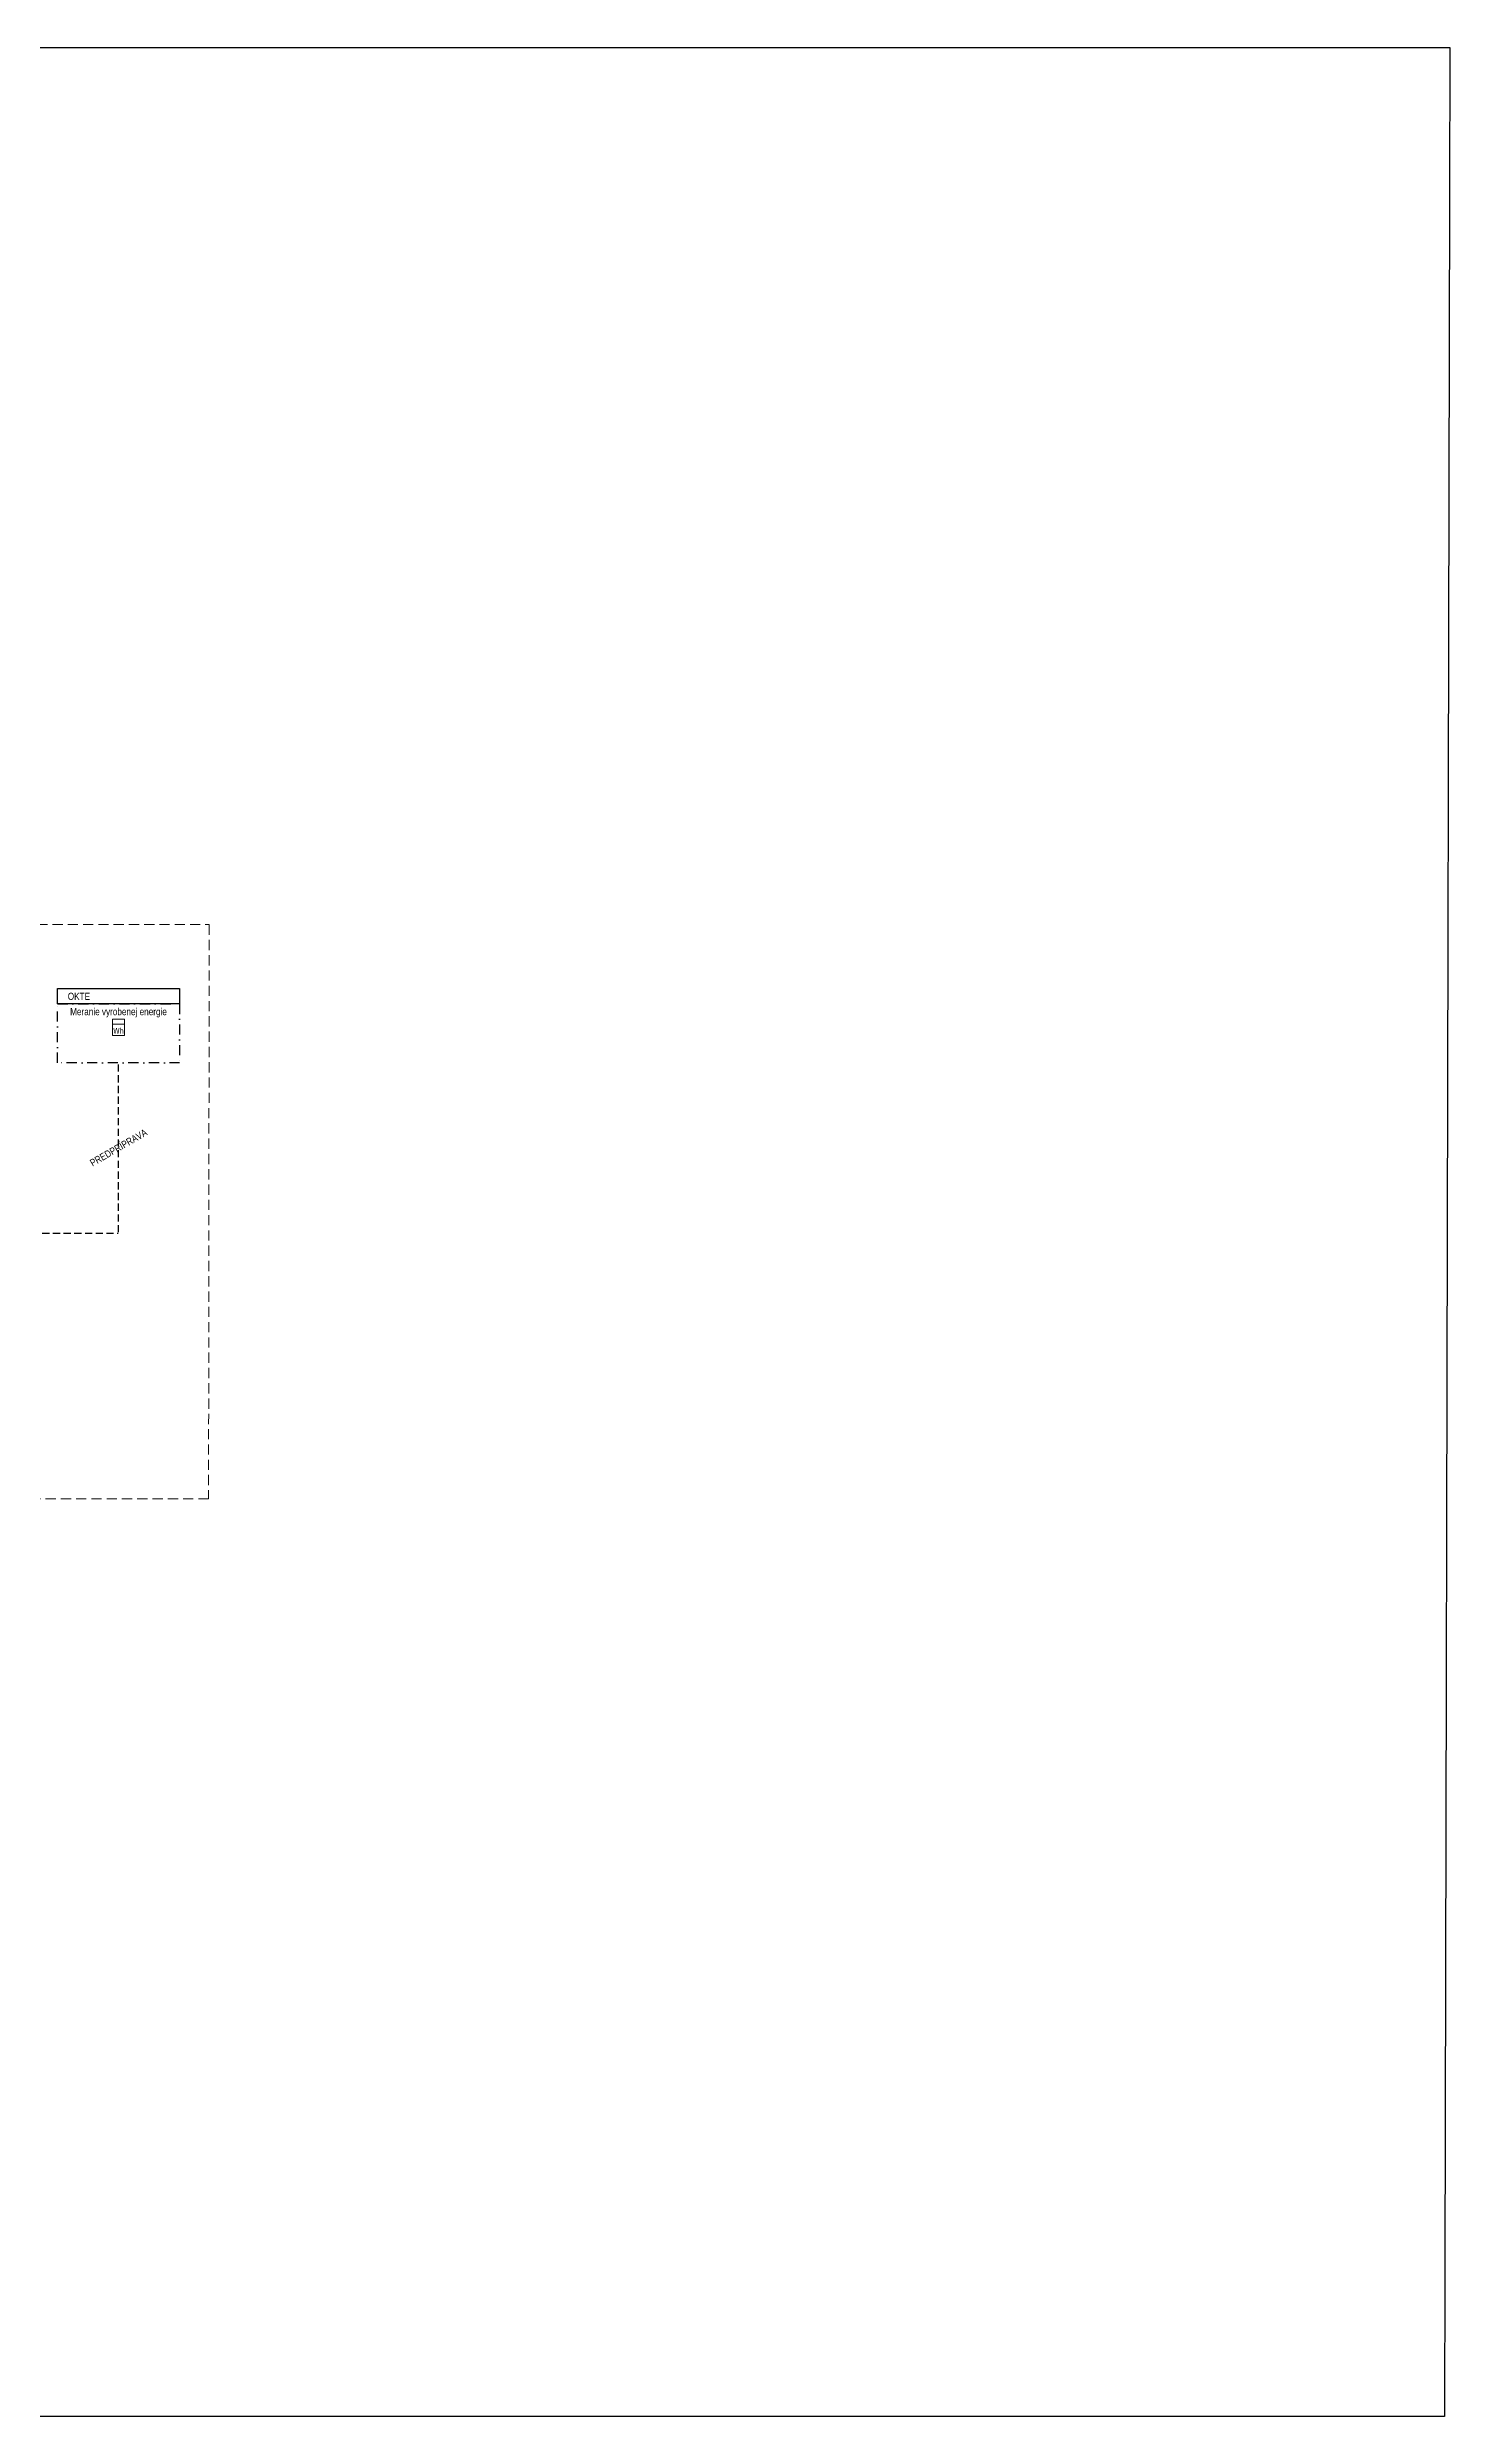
# Model space of a CAD drawing. Header units: millimetres. Extents: x -612 to 6794, y -5043 to 2163.
# Drawn here: x 4703 to 5391, y -2975 to -1812 of the extents above; entities that cross this region are included whole.
import ezdxf
from ezdxf.enums import TextEntityAlignment as Align

# ---------------------------------------------------------------- set-up
doc = ezdxf.new("R2010")
doc.units = ezdxf.units.MM
doc.header["$MEASUREMENT"] = 0
doc.linetypes.add('ČERCHOVANÁ', pattern=[1, 0.5, -0.25, 0, -0.25])
doc.linetypes.add('ČÁRKOVANÁ', pattern=[0.75, 0.5, -0.25])
for name, color, linetype in [('22kV', 34, 'Continuous'), ('400V', 7, 'Continuous'), ('RS', 40, 'Continuous')]:
    doc.layers.add(name, color=color, linetype=linetype)
doc.layers.add('Prístroj', color=7, linetype='Continuous', lineweight=13)
doc.styles.add('styl2', font='ARIALN.TTF', dxfattribs={"width": 0.85})
doc.styles.add('Tahoma', font='tahoma.ttf')

msp = doc.modelspace()

# ---------------------------------------------------------------- linework, layer by layer
msp.add_lwpolyline([(3445.4, -1812.3), (5391, -1812.3), (5388.5, -2974.5), (3442.9, -2974.5)], close=True)
at = {"layer": '22kV', "color": 0, "linetype": 'ČERCHOVANÁ', "ltscale": 10}
msp.add_lwpolyline([(4707.8, -2281.5), (4767.7, -2281.5), (4767.7, -2310.4), (4707.8, -2310.4)], close=True, dxfattribs=at)
at = {"layer": '400V', "color": 230, "ltscale": 5}
msp.add_lwpolyline([(4707.8, -2274), (4767.7, -2274), (4767.7, -2281.5), (4707.8, -2281.5)], close=True, dxfattribs=at)
at = {"layer": 'Prístroj', "color": 0, "linetype": 'Continuous', "ltscale": 4}
msp.add_line((4734.7, -2291.5), (4740.7, -2291.5), dxfattribs=at)
at = {"layer": 'Prístroj', "color": 253, "linetype": 'ČÁRKOVANÁ', "ltscale": 10}
msp.add_lwpolyline([(4044.7, -2023.3), (4532.8, -2023.3), (4532.8, -2242.4), (4782.2, -2242.6), (4781.9, -2524.3), (4181.9, -2524.3), (4181.9, -2565.2), (4044.7, -2565.2)], close=True, dxfattribs=at)
at = {"layer": 'Prístroj', "color": 0, "linetype": 'Continuous', "ltscale": 4}
msp.add_lwpolyline([(4734.7, -2297), (4740.7, -2297), (4740.7, -2289), (4734.7, -2289)], close=True, dxfattribs=at)
at = {"layer": 'RS', "color": 94, "linetype": 'ČÁRKOVANÁ', "ltscale": 7, "true_color": 0x00a800}
for points in [[(4737.7, -2393.5), (4737.7, -2310.4)], [(4642.5, -2393.9), (4737.6, -2393.9)]]:
    msp.add_lwpolyline(points, dxfattribs=at)

# ---------------------------------------------------------------- texts
at = {"layer": '22kV', "color": 230, "style": 'styl2'}
msp.add_text('OKTE', height=3.5, dxfattribs=at).set_placement((4712.8, -2277.8), align=Align.MIDDLE_LEFT)
at = {"layer": '400V', "style": 'styl2'}
msp.add_text('Meranie vyrobenej energie', height=3.5, dxfattribs=at).set_placement((4737.7, -2285.3), align=Align.MIDDLE_CENTER)
msp.add_text('PREDPRÍPRAVA', height=3.5, rotation=30, dxfattribs=at).set_placement((4737.7, -2352), align=Align.MIDDLE_CENTER)
at = {"layer": 'Prístroj', "style": 'Tahoma'}
msp.add_text('Wh', height=2.73, dxfattribs=at).set_placement((4737.7, -2294.7), align=Align.MIDDLE_CENTER)

doc.saveas('drawing.dxf')
